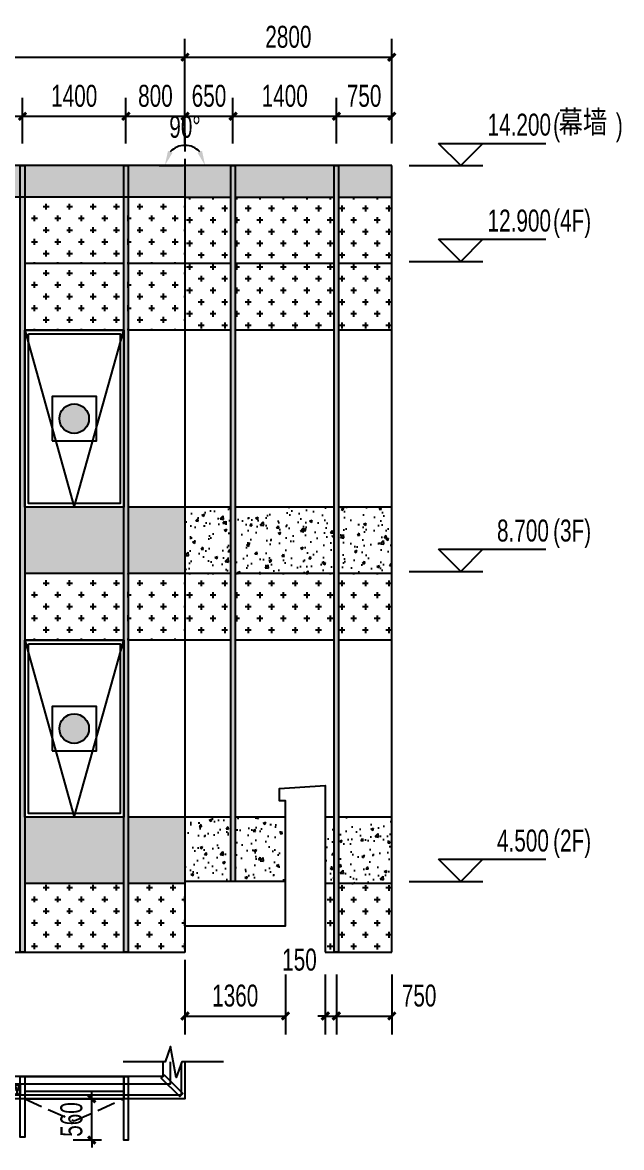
# Model space of a CAD drawing. Extents: x -3 to 440502, y -49243 to 59402.
# Drawn here: x 223095 to 231205, y 17121 to 32364 of the extents above; entities that cross this region are included whole.
import ezdxf

# ---------------------------------------------------------------- set-up
doc = ezdxf.new("R2010")
doc.units = 0
doc.header["$LTSCALE"] = 1000
doc.header["$MEASUREMENT"] = 0
doc.linetypes.add('109-34 轴网$0$L1$0$$AUDIT_BAD_LTYPE1', pattern=[0])
doc.linetypes.add('DASH', pattern=[0.35, 0.25, -0.1])
for name, color, linetype in [('01-标注_尺寸', 124, 'Continuous'), ('01-标注_标高', 200, 'Continuous'), ('01-标注_符号', 200, 'Continuous'), ('02-TEXT_标注', 130, 'Continuous'), ('05-填充_156', 156, 'Continuous'), ('05-填充_18', 18, 'Continuous'), ('05-填充_天正', 26, 'Continuous'), ('A-C_玻璃幕墙', 140, 'Continuous'), ('A-C_窗', 140, 'Continuous'), ('A-SE-MAT', 9, 'Continuous'), ('A-SUR_看线', 231, 'Continuous'), ('A-TECH_结构', 21, 'Continuous'), ('D_铝板', 181, 'Continuous'), ('E-立面', 255, 'Continuous')]:
    doc.layers.add(name, color=color, linetype=linetype)
doc.styles.add('_TCH_DIM', font='ros.shx', dxfattribs={"bigfont": 'jd.shx'})
doc.styles.add('_TCH_DIM_T3', font='ros.shx', dxfattribs={"width": 0.705882, "bigfont": 'jd.shx'})
doc.dimstyles.new('_TCH_ARCH&&100', dxfattribs={"dimtxt": 297.5, "dimasz": 100, "dimexe": 250, "dimexo": 300, "dimgap": 126.25, "dimtad": 1, "dimdec": 0, "dimzin": 0, "dimdsep": 46, "dimtxsty": '_TCH_DIM_T3', "dimblk": 'ARCHTICK', "dimcen": 0.09, "dimclrt": 7, "dimazin": 2, "dimtfac": 1, "dimtdec": 0, "dimtix": 1, "dimtmove": 2, "dimatfit": 3, "dimfxl": 0, "dimtolj": 1, "dimtzin": 0, "dimarcsym": 0})
doc.dimstyles.new('_TCH_ARROW&&100', dxfattribs={"dimtxt": 297.5, "dimasz": 200, "dimexe": 250, "dimexo": 300, "dimgap": 100, "dimtad": 1, "dimdec": 0, "dimzin": 0, "dimdsep": 46, "dimtxsty": '_TCH_DIM_T3', "dimcen": 0.09, "dimclrt": 7, "dimazin": 2, "dimtfac": 1, "dimtdec": 0, "dimtix": 1, "dimtmove": 2, "dimatfit": 3, "dimfxl": 0, "dimtolj": 1, "dimtzin": 0, "dimarcsym": 0})
pattern_1 = [(360, (234488.21, -72385.21), (158.75, 158.75), [79.375, -238.125]), (90, (234527.9, -72424.9), (-158.75, 158.75), [79.375, -238.125])]
pattern_2 = [(360, (234488.21, -68185.21), (158.75, 158.75), [79.375, -238.125]), (90, (234527.9, -68224.9), (-158.75, 158.75), [79.375, -238.125])]
pattern_3 = [(360, (234488.21, -67285.21), (158.75, 158.75), [79.375, -238.125]), (90, (234527.9, -67324.9), (-158.75, 158.75), [79.375, -238.125])]
pattern_4 = [(50, (-1775.28, 0), (364.36934, -31.87817), [38.1, -419.1]), (355, (-1775.28, 0), (-70.48565, 382.1133), [30.48, -335.28]), (100.451, (-1744.9, -2.66), (293.885, 350.2334), [32.38, -356.18]), (46.1842, (-1775.28, 101.6), (542.1581, -84.08466), [57.15, -628.65]), (96.6356, (-1730.1, 94.6), (474.8085, 494.8511), [48.57, -534.27]), (351.184, (-1775.3, 101.6), (474.8092, 494.8502), [45.72, -502.92]), (21, (-1724.48, 76.2), (303.22976, -204.53104), [38.1, -419.1]), (326, (-1724.48, 76.2), (123.60406, 368.37593), [30.48, -335.28]), (71.4514, (-1699.2, 59.16), (426.833, 163.8457), [32.38, -356.18]), (37.5, (-1775.28, 0), (6.17721, 169.11008), [0, -331.216, 0, -340.36, 0, -336.55]), (7.5, (-1775.28, 0), (133.63933, 200.36115), [0, -194.056, 0, -323.596, 0, -128.27]), (327.5, (-1888.56, 0), (271.18119, -11.45749), [0, -127, 0, -396.24, 0, -525.78]), (317.5, (-1939.36, 0), (296.25836, 50.85298), [0, -165.1, 0, -263.144, 0, -373.38])]
pattern_5 = [(180, (-1775.28, 0), (-158.75, -158.75), [79.375, -238.125]), (270, (-1814.96, 39.69), (158.75, -158.75), [79.375, -238.125])]

# ---------------------------------------------------------------- blocks, each defined once
blk = doc.blocks.new('消防救援窗口标志')
at = {"layer": 'A-SE-MAT'}
h = blk.add_hatch(color=1, dxfattribs=at)
h.dxf.hatch_style = 1
edge = h.paths.add_edge_path()
edge.add_arc((1413360, -341824), 200, 0, 360)
at = {"layer": 'A-SE-MAT', "color": 1}
blk.add_lwpolyline([(1413060, -342124), (1413660, -342124), (1413660, -341524), (1413060, -341524)], close=True, dxfattribs=at)
blk.add_circle((1413360, -341824), 200, dxfattribs=at)
blk = doc.blocks.new('A$C2DDF4F07')
at = {"layer": 'A-C_窗'}
for points in [[(0, 2400), (1340, 2400), (1340, 0), (0, 0)], [(50, 2350), (1290, 2350), (1290, 50), (50, 50)]]:
    blk.add_lwpolyline(points, close=True, dxfattribs=at)
blk.add_lwpolyline([(0, 2400), (670, 0), (1340, 2400)], dxfattribs=at)
blk = doc.blocks.new('*U22')
at = {"layer": '05-填充_18'}
h = blk.add_hatch(color=256, dxfattribs=at)
h.dxf.hatch_style = 1
h.paths.add_polyline_path([(60, -10350), (0, -10350), (0, 310), (60, 310)])
blk.add_lwpolyline([(60, -10350), (0, -10350), (0, 310), (60, 310)], close=True)
blk = doc.blocks.new('$LinePat$岩棉板')
at = {"color": 0}
for p, q in [((0, -17), (12, -67)), ((12, -67), (24, -17))]:
    blk.add_line(p, q, dxfattribs=at)
for centre, start, end in [((12, -17), 0, 180), ((0, -67), 270, 0), ((24, -67), 180, 270)]:
    blk.add_arc(centre, 12, start, end, dxfattribs=at)
at = {"layer": 'Defpoints'}
blk.add_point((0, 0.1), dxfattribs=at)
at = {"layer": 'Defpoints', "color": 0}
blk.add_point((24, -84), dxfattribs=at)
blk = doc.blocks.new('ii')
blk.add_lwpolyline([(-1340, 0), (0, 0), (0, -150), (-1340, -150)], close=True)
at = {"color": 8, "xscale": -1.801075267316308, "yscale": 1.782568518697715, "zscale": 1.782568518697715}
for p in [(-1297, 0), (-1254, 0), (-1210, 0), (-1167, 0), (-1124, 0), (-1081, 0), (-1037, 0), (-994, 0), (-951, 0), (-908, 0), (-865, 0), (-821, 0), (-778, 0), (-735, 0), (-692, 0), (-648, 0), (-605, 0), (-562, 0), (-519, 0), (-475, 0), (-432, 0), (-389, 0), (-346, 0), (-303, 0), (-259, 0), (-216, 0), (-173, 0), (-130, 0), (-86, 0), (-43, 0), (0, 0)]:
    blk.add_blockref('$LinePat$岩棉板', p, dxfattribs=at)
blk = doc.blocks.new('$TCHSYS$WIN2D')
for p, q in [((-0.5, 0.5), (0.5, 0.5)), ((-0.5, 0.5), (-0.5, -0.5)), ((0.5, 0.5), (0.5, -0.5)), ((0.5, 0.167), (-0.5, 0.167)), ((0.5, -0.167), (-0.5, -0.167)), ((-0.5, -0.5), (0.5, -0.5))]:
    blk.add_line(p, q)
blk = doc.blocks.new('开启扇')
at = {"layer": 'A-C_窗', "linetype": 'DASH'}
blk.add_lwpolyline([(0, 50), (670, 350), (1340, 50)], dxfattribs=at)
at = {"layer": 'A-C_窗', "xscale": -1340, "yscale": 300, "zscale": 1340, "rotation": 180}
blk.add_blockref('$TCHSYS$WIN2D', (670, -100), dxfattribs=at)
blk = doc.blocks.new('*U76')
blk.add_lwpolyline([(720, 0), (0, 0), (0, 150), (720, 150)], close=True)
at = {"color": 8, "xscale": -1.875000095914337, "yscale": 1.782568518697715, "zscale": 1.782568518697715, "rotation": 180}
for p in [(0, 0), (45, 0), (90, 0), (135, 0), (180, 0), (225, 0), (270, 0), (315, 0), (360, 0), (405, 0), (450, 0), (495, 0), (540, 0), (585, 0), (630, 0), (675, 0)]:
    blk.add_blockref('$LinePat$岩棉板', p, dxfattribs=at)
blk = doc.blocks.new('A$C75120CF1')
at = {"layer": '01-标注_符号', "linetype": '109-34 轴网$0$L1$0$$AUDIT_BAD_LTYPE1'}
for points in [[(0, 210), (568, 210), (644, 420), (718, 0), (793, 210), (1361, 210)], [(12511, 210), (13079, 210), (13156, 420), (13230, 0), (13304, 210), (13872, 210)]]:
    blk.add_lwpolyline(points, dxfattribs=at)
at = {"layer": 'A-C_玻璃幕墙'}
for points in [[(1353, 409), (1293, 409), (1293, 1269), (1353, 1269)], [(2753, 409), (2693, 409), (2693, 1229), (2753, 1229)], [(4153, 409), (4093, 409), (4093, 1189), (4153, 1189)], [(5553, 409), (5493, 409), (5493, 1149), (5553, 1149)], [(6953, 409), (6893, 409), (6893, 1109), (6953, 1109)], [(8353, 409), (8293, 409), (8293, 1069), (8353, 1069)], [(9753, 409), (9693, 409), (9693, 1029), (9753, 1029)], [(11153, 409), (11093, 409), (11093, 989), (11153, 989)], [(12553, 409), (12493, 409), (12493, 949), (12553, 949)], [(552, 638), (594, 680), (844, 430), (802, 388)], [(13294, 638), (13252, 680), (13023, 451), (13065, 409)]]:
    blk.add_lwpolyline(points, close=True, dxfattribs=at)
for points in [[(523, 210), (523, 709), (13323, 709), (13323, 210)], [(573, 224), (573, 659), (13273, 659), (13273, 210)], [(723, 210), (723, 509), (13123, 509), (13123, 330)]]:
    blk.add_lwpolyline(points, dxfattribs=at)
at = {"layer": 'A-TECH_结构'}
blk.add_lwpolyline([(823, 210), (823, 409), (13023, 409), (13023, 210)], dxfattribs=at)
at = {"xscale": -1}
for p in [(2693, 659), (8293, 659)]:
    blk.add_blockref('开启扇', p, dxfattribs=at)
at = {"layer": 'A-C_玻璃幕墙'}
for name, p in [('ii', (4093, 659)), ('ii', (5493, 659)), ('ii', (12493, 659)), ('*U76', (12553, 509))]:
    blk.add_blockref(name, p, dxfattribs=at)
blk = doc.blocks.new('*U23')
at = {"layer": '05-填充_18'}
h = blk.add_hatch(color=256, dxfattribs=at)
h.dxf.hatch_style = 1
h.paths.add_polyline_path([(60, -9390), (0, -9390), (0, 310), (60, 310)])
blk.add_lwpolyline([(60, -9390), (0, -9390), (0, 310), (60, 310)], close=True)
blk = doc.blocks.new('_ArchTick')
at = {"color": 0, "linetype": 'ByBlock', "const_width": 0.4}
blk.add_lwpolyline([(-0.5, -0.5), (0.5, 0.5)], dxfattribs=at)
blk = doc.blocks.new('*D570')
at = {"layer": '01-标注_尺寸', "color": 0, "lineweight": -2, "transparency": 16777216}
for p, q in [((221695, 30727), (221695, 31344)), ((223095, 30727), (223095, 31344)), ((221695, 31094), (223095, 31094))]:
    blk.add_line(p, q, dxfattribs=at)
at = {"layer": 'Defpoints', "color": 0, "transparency": 16777216}
for p in [(223095, 31094), (221695, 30427), (223095, 30427)]:
    blk.add_point(p, dxfattribs=at)
at = {"layer": '01-标注_尺寸', "color": 0, "lineweight": -2, "transparency": 16777216, "xscale": 100, "yscale": 100, "zscale": 100, "rotation": 180}
blk.add_blockref('_ArchTick', (221695, 31094), dxfattribs=at)
at = {"layer": '01-标注_尺寸', "color": 0, "lineweight": -2, "transparency": 16777216, "xscale": 100, "yscale": 100, "zscale": 100}
blk.add_blockref('_ArchTick', (223095, 31094), dxfattribs=at)
at = {"layer": '01-标注_尺寸', "color": 7, "transparency": 16777216, "insert": (222395, 31369), "char_height": 297.5, "attachment_point": 5, "style": '_TCH_DIM_T3'}
blk.add_mtext('\\A1;1400', dxfattribs=at)
blk = doc.blocks.new('*D571')
at = {"layer": '01-标注_尺寸', "color": 0, "lineweight": -2, "transparency": 16777216}
for p, q in [((223095, 30727), (223095, 31344)), ((224495, 30727), (224495, 31344)), ((223095, 31094), (224495, 31094))]:
    blk.add_line(p, q, dxfattribs=at)
at = {"layer": 'Defpoints', "color": 0, "transparency": 16777216}
for p in [(224495, 31094), (223095, 30427), (224495, 30427)]:
    blk.add_point(p, dxfattribs=at)
at = {"layer": '01-标注_尺寸', "color": 0, "lineweight": -2, "transparency": 16777216, "xscale": 100, "yscale": 100, "zscale": 100, "rotation": 180}
blk.add_blockref('_ArchTick', (223095, 31094), dxfattribs=at)
at = {"layer": '01-标注_尺寸', "color": 0, "lineweight": -2, "transparency": 16777216, "xscale": 100, "yscale": 100, "zscale": 100}
blk.add_blockref('_ArchTick', (224495, 31094), dxfattribs=at)
at = {"layer": '01-标注_尺寸', "color": 7, "transparency": 16777216, "insert": (223795, 31369), "char_height": 297.5, "attachment_point": 5, "style": '_TCH_DIM_T3'}
blk.add_mtext('\\A1;1400', dxfattribs=at)
blk = doc.blocks.new('*D572')
at = {"layer": '01-标注_尺寸', "color": 0, "lineweight": -2, "transparency": 16777216}
for p, q in [((224495, 30727), (224495, 31344)), ((225295, 30727), (225295, 31344)), ((224495, 31094), (225295, 31094))]:
    blk.add_line(p, q, dxfattribs=at)
at = {"layer": 'Defpoints', "color": 0, "transparency": 16777216}
for p in [(225295, 31094), (224495, 30427), (225295, 30427)]:
    blk.add_point(p, dxfattribs=at)
at = {"layer": '01-标注_尺寸', "color": 0, "lineweight": -2, "transparency": 16777216, "xscale": 100, "yscale": 100, "zscale": 100, "rotation": 180}
blk.add_blockref('_ArchTick', (224495, 31094), dxfattribs=at)
at = {"layer": '01-标注_尺寸', "color": 0, "lineweight": -2, "transparency": 16777216, "xscale": 100, "yscale": 100, "zscale": 100}
blk.add_blockref('_ArchTick', (225295, 31094), dxfattribs=at)
at = {"layer": '01-标注_尺寸', "color": 7, "transparency": 16777216, "insert": (224895, 31369), "char_height": 297.5, "attachment_point": 5, "style": '_TCH_DIM_T3'}
blk.add_mtext('\\A1;800', dxfattribs=at)
blk = doc.blocks.new('*D573')
at = {"layer": '01-标注_尺寸', "color": 0, "lineweight": -2, "transparency": 16777216}
for p, q in [((225295, 30727), (225295, 31344)), ((225945, 30727), (225945, 31344)), ((225295, 31094), (225945, 31094))]:
    blk.add_line(p, q, dxfattribs=at)
at = {"layer": 'Defpoints', "color": 0, "transparency": 16777216}
for p in [(225945, 31094), (225295, 30427), (225945, 30427)]:
    blk.add_point(p, dxfattribs=at)
at = {"layer": '01-标注_尺寸', "color": 0, "lineweight": -2, "transparency": 16777216, "xscale": 100, "yscale": 100, "zscale": 100, "rotation": 180}
blk.add_blockref('_ArchTick', (225295, 31094), dxfattribs=at)
at = {"layer": '01-标注_尺寸', "color": 0, "lineweight": -2, "transparency": 16777216, "xscale": 100, "yscale": 100, "zscale": 100}
blk.add_blockref('_ArchTick', (225945, 31094), dxfattribs=at)
at = {"layer": '01-标注_尺寸', "color": 7, "transparency": 16777216, "insert": (225620, 31369), "char_height": 297.5, "attachment_point": 5, "style": '_TCH_DIM_T3'}
blk.add_mtext('\\A1;650', dxfattribs=at)
blk = doc.blocks.new('*D574')
at = {"layer": '01-标注_尺寸', "color": 0, "lineweight": -2, "transparency": 16777216}
for p, q in [((225945, 30727), (225945, 31344)), ((227345, 30727), (227345, 31344)), ((225945, 31094), (227345, 31094))]:
    blk.add_line(p, q, dxfattribs=at)
at = {"layer": 'Defpoints', "color": 0, "transparency": 16777216}
for p in [(227345, 31094), (225945, 30427), (227345, 30427)]:
    blk.add_point(p, dxfattribs=at)
at = {"layer": '01-标注_尺寸', "color": 0, "lineweight": -2, "transparency": 16777216, "xscale": 100, "yscale": 100, "zscale": 100, "rotation": 180}
blk.add_blockref('_ArchTick', (225945, 31094), dxfattribs=at)
at = {"layer": '01-标注_尺寸', "color": 0, "lineweight": -2, "transparency": 16777216, "xscale": 100, "yscale": 100, "zscale": 100}
blk.add_blockref('_ArchTick', (227345, 31094), dxfattribs=at)
at = {"layer": '01-标注_尺寸', "color": 7, "transparency": 16777216, "insert": (226645, 31369), "char_height": 297.5, "attachment_point": 5, "style": '_TCH_DIM_T3'}
blk.add_mtext('\\A1;1400', dxfattribs=at)
blk = doc.blocks.new('*D575')
at = {"layer": '01-标注_尺寸', "color": 0, "lineweight": -2, "transparency": 16777216}
for p, q in [((227345, 30727), (227345, 31344)), ((228095, 30727), (228095, 31344)), ((227345, 31094), (228095, 31094))]:
    blk.add_line(p, q, dxfattribs=at)
at = {"layer": 'Defpoints', "color": 0, "transparency": 16777216}
for p in [(228095, 31094), (227345, 30427), (228095, 30427)]:
    blk.add_point(p, dxfattribs=at)
at = {"layer": '01-标注_尺寸', "color": 0, "lineweight": -2, "transparency": 16777216, "xscale": 100, "yscale": 100, "zscale": 100, "rotation": 180}
blk.add_blockref('_ArchTick', (227345, 31094), dxfattribs=at)
at = {"layer": '01-标注_尺寸', "color": 0, "lineweight": -2, "transparency": 16777216, "xscale": 100, "yscale": 100, "zscale": 100}
blk.add_blockref('_ArchTick', (228095, 31094), dxfattribs=at)
at = {"layer": '01-标注_尺寸', "color": 7, "transparency": 16777216, "insert": (227720, 31369), "char_height": 297.5, "attachment_point": 5, "style": '_TCH_DIM_T3'}
blk.add_mtext('\\A1;750', dxfattribs=at)
blk = doc.blocks.new('*D576')
at = {"layer": '01-标注_尺寸', "color": 0, "lineweight": -2, "transparency": 16777216}
for p, q in [((212495, 30921), (212495, 32144)), ((225295, 30921), (225295, 32144)), ((212495, 31894), (225295, 31894))]:
    blk.add_line(p, q, dxfattribs=at)
at = {"layer": 'Defpoints', "color": 0, "transparency": 16777216}
for p in [(225295, 31894), (212495, 30621), (225295, 30621)]:
    blk.add_point(p, dxfattribs=at)
at = {"layer": '01-标注_尺寸', "color": 0, "lineweight": -2, "transparency": 16777216, "xscale": 100, "yscale": 100, "zscale": 100, "rotation": 180}
blk.add_blockref('_ArchTick', (212495, 31894), dxfattribs=at)
at = {"layer": '01-标注_尺寸', "color": 0, "lineweight": -2, "transparency": 16777216, "xscale": 100, "yscale": 100, "zscale": 100}
blk.add_blockref('_ArchTick', (225295, 31894), dxfattribs=at)
at = {"layer": '01-标注_尺寸', "color": 7, "transparency": 16777216, "insert": (218895, 32169), "char_height": 297.5, "attachment_point": 5, "style": '_TCH_DIM_T3'}
blk.add_mtext('\\A1;12800', dxfattribs=at)
blk = doc.blocks.new('*D577')
at = {"layer": '01-标注_尺寸', "color": 0, "lineweight": -2, "transparency": 16777216}
for p, q in [((225295, 30921), (225295, 32144)), ((228095, 30921), (228095, 32144)), ((225295, 31894), (228095, 31894))]:
    blk.add_line(p, q, dxfattribs=at)
at = {"layer": 'Defpoints', "color": 0, "transparency": 16777216}
for p in [(228095, 31894), (225295, 30621), (228095, 30621)]:
    blk.add_point(p, dxfattribs=at)
at = {"layer": '01-标注_尺寸', "color": 0, "lineweight": -2, "transparency": 16777216, "xscale": 100, "yscale": 100, "zscale": 100, "rotation": 180}
blk.add_blockref('_ArchTick', (225295, 31894), dxfattribs=at)
at = {"layer": '01-标注_尺寸', "color": 0, "lineweight": -2, "transparency": 16777216, "xscale": 100, "yscale": 100, "zscale": 100}
blk.add_blockref('_ArchTick', (228095, 31894), dxfattribs=at)
at = {"layer": '01-标注_尺寸', "color": 7, "transparency": 16777216, "insert": (226695, 32169), "char_height": 297.5, "attachment_point": 5, "style": '_TCH_DIM_T3'}
blk.add_mtext('\\A1;2800', dxfattribs=at)
blk = doc.blocks.new('*D586')
at = {"layer": '01-标注_尺寸', "color": 0, "lineweight": -2, "transparency": 16777216}
for p, q in [((224033, 17781), (224033, 17881)), ((224165, 17781), (223783, 17781)), ((224033, 17221), (224033, 17781)), ((224165, 17221), (223783, 17221)), ((224033, 17221), (224033, 17121))]:
    blk.add_line(p, q, dxfattribs=at)
at = {"layer": 'Defpoints', "color": 0, "transparency": 16777216}
for p in [(224033, 17781), (224465, 17781), (224465, 17221)]:
    blk.add_point(p, dxfattribs=at)
at = {"layer": '01-标注_尺寸', "color": 0, "lineweight": -2, "transparency": 16777216, "xscale": 100, "yscale": 100, "zscale": 100}
for p, rotation in [((224033, 17781), 270), ((224033, 17221), 90)]:
    blk.add_blockref('_ArchTick', p, dxfattribs=dict(at, rotation=rotation))
at = {"layer": '01-标注_尺寸', "color": 7, "transparency": 16777216, "insert": (223758, 17501), "char_height": 297.5, "attachment_point": 5, "rotation": 90, "style": '_TCH_DIM_T3'}
blk.add_mtext('\\A1;560', dxfattribs=at)
blk = doc.blocks.new('*D1089')
at = {"layer": '01-标注_尺寸', "color": 0, "lineweight": -2, "transparency": 16777216}
for p, q in [((224947, 30427), (225272, 30427)), ((225643, 30427), (225318, 30427))]:
    blk.add_line(p, q, dxfattribs=at)
blk.add_arc((225295, 30427), 273, 43.0023, 136.9977, dxfattribs=at)
at = {"layer": '01-标注_尺寸', "color": 0, "transparency": 16777216}
for points in [[(225127, 30601), (225065, 30625), (225022, 30427)], [(225526, 30625), (225464, 30601), (225568, 30427)]]:
    blk.add_solid(points, dxfattribs=at)
at = {"layer": 'Defpoints', "color": 0, "transparency": 16777216}
for p in [(225432, 30663), (224647, 30427), (225295, 30427), (225943, 30427)]:
    blk.add_point(p, dxfattribs=at)
at = {"layer": '01-标注_尺寸', "color": 7, "transparency": 16777216, "insert": (225295, 30949), "char_height": 297.5, "attachment_point": 5, "style": '_TCH_DIM_T3'}
blk.add_mtext('\\A1;90%%d', dxfattribs=at)
blk = doc.blocks.new('*D1103')
at = {"layer": '01-标注_尺寸', "color": 0, "lineweight": -2, "transparency": 16777216}
for p, q in [((227345, 19467), (227345, 18653)), ((228095, 19467), (228095, 18653)), ((227345, 18903), (228095, 18903))]:
    blk.add_line(p, q, dxfattribs=at)
at = {"layer": 'Defpoints', "color": 0, "transparency": 16777216}
for p in [(227345, 19767), (228095, 19767), (228095, 18903)]:
    blk.add_point(p, dxfattribs=at)
at = {"layer": '01-标注_尺寸', "color": 0, "lineweight": -2, "transparency": 16777216, "xscale": 100, "yscale": 100, "zscale": 100, "rotation": 180}
blk.add_blockref('_ArchTick', (227345, 18903), dxfattribs=at)
at = {"layer": '01-标注_尺寸', "color": 0, "lineweight": -2, "transparency": 16777216, "xscale": 100, "yscale": 100, "zscale": 100}
blk.add_blockref('_ArchTick', (228095, 18903), dxfattribs=at)
at = {"layer": '01-标注_尺寸', "color": 7, "transparency": 16777216, "insert": (228465, 19178), "char_height": 297.5, "attachment_point": 5, "style": '_TCH_DIM_T3'}
blk.add_mtext('\\A1;750', dxfattribs=at)
blk = doc.blocks.new('*D1104')
at = {"layer": '01-标注_尺寸', "color": 0, "lineweight": -2, "transparency": 16777216}
for p, q in [((227195, 19467), (227195, 18653)), ((227345, 19467), (227345, 18653)), ((227195, 18903), (227095, 18903)), ((227195, 18903), (227345, 18903)), ((227345, 18903), (227445, 18903))]:
    blk.add_line(p, q, dxfattribs=at)
at = {"layer": 'Defpoints', "color": 0, "transparency": 16777216}
for p in [(227195, 19767), (227345, 19767), (227345, 18903)]:
    blk.add_point(p, dxfattribs=at)
at = {"layer": '01-标注_尺寸', "color": 0, "lineweight": -2, "transparency": 16777216, "xscale": 100, "yscale": 100, "zscale": 100}
blk.add_blockref('_ArchTick', (227195, 18903), dxfattribs=at)
at = {"layer": '01-标注_尺寸', "color": 0, "lineweight": -2, "transparency": 16777216, "xscale": 100, "yscale": 100, "zscale": 100, "rotation": 180}
blk.add_blockref('_ArchTick', (227345, 18903), dxfattribs=at)
at = {"layer": '01-标注_尺寸', "color": 7, "transparency": 16777216, "insert": (226845, 19665), "char_height": 297.5, "attachment_point": 5, "style": '_TCH_DIM_T3'}
blk.add_mtext('\\A1;150', dxfattribs=at)
blk = doc.blocks.new('*D1105')
at = {"layer": '01-标注_尺寸', "color": 0, "lineweight": -2, "transparency": 16777216}
for p, q in [((225295, 19467), (225295, 18653)), ((226655, 19467), (226655, 18653)), ((225295, 18903), (226655, 18903))]:
    blk.add_line(p, q, dxfattribs=at)
at = {"layer": 'Defpoints', "color": 0, "transparency": 16777216}
for p in [(225295, 19767), (226655, 19767), (226655, 18903)]:
    blk.add_point(p, dxfattribs=at)
at = {"layer": '01-标注_尺寸', "color": 0, "lineweight": -2, "transparency": 16777216, "xscale": 100, "yscale": 100, "zscale": 100, "rotation": 180}
blk.add_blockref('_ArchTick', (225295, 18903), dxfattribs=at)
at = {"layer": '01-标注_尺寸', "color": 0, "lineweight": -2, "transparency": 16777216, "xscale": 100, "yscale": 100, "zscale": 100}
blk.add_blockref('_ArchTick', (226655, 18903), dxfattribs=at)
at = {"layer": '01-标注_尺寸', "color": 7, "transparency": 16777216, "insert": (225975, 19178), "char_height": 297.5, "attachment_point": 5, "style": '_TCH_DIM_T3'}
blk.add_mtext('\\A1;1360', dxfattribs=at)

msp = doc.modelspace()

# ---------------------------------------------------------------- hatches: boundary and pattern name
at = {"layer": '05-填充_156'}
h = msp.add_hatch(dxfattribs=at)
h.set_pattern_fill('CROSS', color=136, scale=100, angle=180)
h.set_pattern_definition(pattern_3)
h.paths.add_polyline_path([(224465.2, 29996.9), (223125.2, 29996.9), (223125.2, 29096.9), (224465.2, 29096.9)])
h = msp.add_hatch(dxfattribs=at)
h.set_pattern_fill('CROSS', color=136, scale=100, angle=180)
h.set_pattern_definition(pattern_3)
h.paths.add_polyline_path([(225295.2, 29996.9), (224525.2, 29996.9), (224525.2, 29096.9), (225295.2, 29096.9)])
h = msp.add_hatch(dxfattribs=at)
h.set_pattern_fill('CROSS', color=136, scale=100, angle=180)
h.set_pattern_definition(pattern_5)
h.paths.add_polyline_path([(227375.2, 29096.9), (228095.2, 29096.9), (228095.2, 29996.9), (227375.2, 29996.9)])
h.paths.add_polyline_path([(225975.2, 29096.9), (227315.2, 29096.9), (227315.2, 29996.9), (225975.2, 29996.9)])
h.paths.add_polyline_path([(225295.2, 29096.9), (225915.2, 29096.9), (225915.2, 29996.9), (225295.2, 29996.9)])
h = msp.add_hatch(dxfattribs=at)
h.set_pattern_fill('CROSS', color=136, scale=100, angle=180)
h.set_pattern_definition(pattern_2)
h.paths.add_polyline_path([(224465.2, 29096.9), (223125.2, 29096.9), (223125.2, 28196.9), (224465.2, 28196.9)])
h = msp.add_hatch(dxfattribs=at)
h.set_pattern_fill('CROSS', color=136, scale=100, angle=180)
h.set_pattern_definition(pattern_2)
h.paths.add_polyline_path([(225295.2, 29096.9), (224525.2, 29096.9), (224525.2, 28196.9), (225295.2, 28196.9)])
h = msp.add_hatch(dxfattribs=at)
h.set_pattern_fill('CROSS', color=136, scale=100, angle=180)
h.set_pattern_definition(pattern_5)
h.paths.add_polyline_path([(227375.2, 28196.9), (228095.2, 28196.9), (228095.2, 29096.9), (227375.2, 29096.9)])
h.paths.add_polyline_path([(225975.2, 28196.9), (227315.2, 28196.9), (227315.2, 29096.9), (225975.2, 29096.9)])
h.paths.add_polyline_path([(225295.2, 28196.9), (225915.2, 28196.9), (225915.2, 29096.9), (225295.2, 29096.9)])
h = msp.add_hatch(dxfattribs=at)
h.set_pattern_fill('CROSS', color=136, scale=100, angle=180)
h.set_pattern_definition(pattern_1)
h.paths.add_polyline_path([(224465.2, 24896.9), (223125.2, 24896.9), (223125.2, 23996.9), (224465.2, 23996.9)])
h = msp.add_hatch(dxfattribs=at)
h.set_pattern_fill('CROSS', color=136, scale=100, angle=180)
h.set_pattern_definition(pattern_1)
h.paths.add_polyline_path([(225295.2, 24896.9), (224525.2, 24896.9), (224525.2, 23996.9), (225295.2, 23996.9)])
h = msp.add_hatch(dxfattribs=at)
h.set_pattern_fill('CROSS', color=136, scale=100, angle=180)
h.set_pattern_definition(pattern_5)
h.paths.add_polyline_path([(227375.2, 23996.9), (228095.2, 23996.9), (228095.2, 24896.9), (227375.2, 24896.9)])
h.paths.add_polyline_path([(225975.2, 23996.9), (227315.2, 23996.9), (227315.2, 24896.9), (225975.2, 24896.9)])
h.paths.add_polyline_path([(225295.2, 23996.9), (225915.2, 23996.9), (225915.2, 24896.9), (225295.2, 24896.9)])
h = msp.add_hatch(dxfattribs=at)
h.set_pattern_fill('CROSS', color=136, scale=100, angle=180)
h.set_pattern_definition([(360, (234488.21, -72385.21), (158.75, 158.75), [79.375, -238.125]), (90, (234527.9, -72424.9), (-158.75, 158.75), [79.375, -238.125])])
h.paths.add_polyline_path([(224465.2, 20696.9), (223125.2, 20696.9), (223125.2, 19766.9), (224465.2, 19766.9)])
h = msp.add_hatch(dxfattribs=at)
h.set_pattern_fill('CROSS', color=136, scale=100, angle=180)
h.set_pattern_definition([(360, (235888.21, -72385.21), (158.75, 158.75), [79.375, -238.125]), (90, (235927.9, -72424.9), (-158.75, 158.75), [79.375, -238.125])])
h.paths.add_polyline_path([(225295.2, 20696.9), (224525.2, 20696.9), (224525.2, 19766.9), (225295.2, 19766.9)])
h = msp.add_hatch(dxfattribs=at)
h.set_pattern_fill('CROSS', color=136, scale=100, angle=180)
h.set_pattern_definition(pattern_5)
h.paths.add_polyline_path([(227195.2, 19766.9), (227315.2, 19766.9), (227315.2, 20696.9), (227195.2, 20696.9)])
h.paths.add_polyline_path([(227375.2, 20696.9), (228095.2, 20696.9), (228095.2, 19766.9), (227375.2, 19766.9)])
at = {"layer": '05-填充_18'}
h = msp.add_hatch(color=256, dxfattribs=at)
h.dxf.hatch_style = 1
h.paths.add_polyline_path([(228095.2, 30426.9), (212495.2, 30426.9), (212495.2, 29996.9), (228095.2, 29996.9)])
at = {"layer": '05-填充_天正'}
h = msp.add_hatch(dxfattribs=at)
h.set_pattern_fill('AR-CONC', color=256, scale=200)
h.set_pattern_definition(pattern_4)
h.paths.add_polyline_path([(224525.2, 25796.9), (225295.2, 25796.9), (225295.2, 24896.9), (224525.2, 24896.9)])
h.paths.add_polyline_path([(223125.2, 24896.9), (224465.2, 24896.9), (224465.2, 25796.9), (223125.2, 25796.9)])
h.paths.add_polyline_path([(218925.2, 24896.9), (220265.2, 24896.9), (220265.2, 25796.9), (218925.2, 25796.9)])
h.paths.add_polyline_path([(217525.2, 24896.9), (218865.2, 24896.9), (218865.2, 25796.9), (217525.2, 25796.9)])
h.paths.add_polyline_path([(216125.2, 24896.9), (217465.2, 24896.9), (217465.2, 25796.9), (216125.2, 25796.9)])
h.paths.add_polyline_path([(214725.2, 24896.9), (216065.2, 24896.9), (216065.2, 25796.9), (214725.2, 25796.9)])
h.paths.add_polyline_path([(224525.2, 21596.9), (225295.2, 21596.9), (225295.2, 20696.9), (224525.2, 20696.9)])
h.paths.add_polyline_path([(223125.2, 20696.9), (224465.2, 20696.9), (224465.2, 21596.9), (223125.2, 21596.9)])
h.paths.add_polyline_path([(218925.2, 20696.9), (220265.2, 20696.9), (220265.2, 21596.9), (218925.2, 21596.9)])
h.paths.add_polyline_path([(217525.2, 20696.9), (218865.2, 20696.9), (218865.2, 21596.9), (217525.2, 21596.9)])
h.paths.add_polyline_path([(216125.2, 20696.9), (217465.2, 20696.9), (217465.2, 21596.9), (216125.2, 21596.9)])
h.paths.add_polyline_path([(214725.2, 20696.9), (216065.2, 20696.9), (216065.2, 21596.9), (214725.2, 21596.9)])
h = msp.add_hatch(dxfattribs=at)
h.set_pattern_fill('AR-CONC', color=256, scale=200)
h.set_pattern_definition(pattern_4)
h.paths.add_polyline_path([(227375.2, 24896.9), (228095.2, 24896.9), (228095.2, 25796.9), (227375.2, 25796.9)])
h.paths.add_polyline_path([(225975.2, 24896.9), (227315.2, 24896.9), (227315.2, 25796.9), (225975.2, 25796.9)])
h.paths.add_polyline_path([(225295.2, 24896.9), (225915.2, 24896.9), (225915.2, 25796.9), (225295.2, 25796.9)])
h = msp.add_hatch(dxfattribs=at)
h.set_pattern_fill('AR-CONC', color=256, scale=200)
h.set_pattern_definition(pattern_4)
h.paths.add_polyline_path([(225295.2, 20726.9), (225915.2, 20726.9), (225915.2, 21596.9), (225295.2, 21596.9)])
h.paths.add_polyline_path([(225975.2, 20726.9), (226655.2, 20726.9), (226655.2, 21596.9), (225975.2, 21596.9)])
h.paths.add_polyline_path([(227195.2, 20696.9), (227315.2, 20696.9), (227315.2, 21596.9), (227195.2, 21596.9)])
h.paths.add_polyline_path([(227375.2, 21596.9), (228095.2, 21596.9), (228095.2, 20696.9), (227375.2, 20696.9)])

# ---------------------------------------------------------------- linework, layer by layer
at = {"layer": '01-标注_标高'}
for p, q in [((229029.6, 30426.9), (228729.6, 30726.9)), ((228729.6, 30726.9), (230179.6, 30726.9)), ((229029.6, 30426.9), (229329.6, 30726.9)), ((228329.6, 30426.9), (229329.6, 30426.9)), ((229029.6, 29126.9), (228729.6, 29426.9)), ((228729.6, 29426.9), (230179.6, 29426.9)), ((229029.6, 29126.9), (229329.6, 29426.9)), ((228329.6, 29126.9), (229329.6, 29126.9)), ((229029.6, 24926.9), (228729.6, 25226.9)), ((228729.6, 25226.9), (230179.6, 25226.9)), ((229029.6, 24926.9), (229329.6, 25226.9)), ((228329.6, 24926.9), (229329.6, 24926.9)), ((229029.6, 20726.9), (228729.6, 21026.9)), ((228729.6, 21026.9), (230179.6, 21026.9)), ((229029.6, 20726.9), (229329.6, 21026.9)), ((228329.6, 20726.9), (229329.6, 20726.9))]:
    msp.add_line(p, q, dxfattribs=at)
at = {"layer": 'A-C_窗'}
for points in [[(224465.2, 29096.9), (223125.2, 29096.9)], [(225295.2, 29096.9), (224525.2, 29096.9)], [(225915.2, 29096.9), (225295.2, 29096.9)], [(227315.2, 29096.9), (225975.2, 29096.9)], [(228095.2, 29096.9), (227375.2, 29096.9)], [(224465.2, 28196.9), (223125.2, 28196.9)], [(225295.2, 28196.9), (224525.2, 28196.9)], [(225915.2, 28196.9), (225295.2, 28196.9)], [(227315.2, 28196.9), (225975.2, 28196.9)], [(228095.2, 28196.9), (227375.2, 28196.9)], [(224465.2, 25796.9), (223125.2, 25796.9)], [(225295.2, 25796.9), (224525.2, 25796.9)], [(225915.2, 25796.9), (225295.2, 25796.9)], [(227315.2, 25796.9), (225975.2, 25796.9)], [(228095.2, 25796.9), (227375.2, 25796.9)], [(224465.2, 24896.9), (223125.2, 24896.9)], [(225295.2, 24896.9), (224525.2, 24896.9)], [(225915.2, 24896.9), (225295.2, 24896.9)], [(227315.2, 24896.9), (225975.2, 24896.9)], [(228095.2, 24896.9), (227375.2, 24896.9)], [(224465.2, 23996.9), (223125.2, 23996.9)], [(225295.2, 23996.9), (224525.2, 23996.9)], [(225915.2, 23996.9), (225295.2, 23996.9)], [(227315.2, 23996.9), (225975.2, 23996.9)], [(228095.2, 23996.9), (227375.2, 23996.9)], [(224465.2, 21596.9), (223125.2, 21596.9)], [(225295.2, 21596.9), (224525.2, 21596.9)], [(225915.2, 21596.9), (225295.2, 21596.9)], [(226655.2, 21596.9), (225975.2, 21596.9)], [(227315.2, 21596.9), (227195.2, 21596.9)], [(228095.2, 21596.9), (227375.2, 21596.9)], [(224465.2, 20696.9), (223125.2, 20696.9)], [(225295.2, 20696.9), (224525.2, 20696.9)], [(227315.2, 20696.9), (227195.2, 20696.9)], [(228095.2, 20696.9), (227375.2, 20696.9)]]:
    msp.add_lwpolyline(points, dxfattribs=at)
at = {"layer": 'A-SUR_看线', "linetype": 'DASH'}
msp.add_lwpolyline([(225295.2, 30865.2), (225295.2, 19100.2)], dxfattribs=at)
at = {"layer": 'E-立面'}
msp.add_line((225295.2, 30426.9), (225295.2, 19766.9), dxfattribs=at)
for points in [[(228095.2, 30426.9), (212495.2, 30426.9)], [(228095.2, 19766.9), (228095.2, 30426.9)], [(225295.2, 29996.9), (212495.2, 29996.9)], [(225295.2, 29996.9), (225915.2, 29996.9)], [(225975.2, 29996.9), (227315.2, 29996.9)], [(227375.2, 29996.9), (228095.2, 29996.9)], [(225295.2, 20126.9), (226655.2, 20126.9), (226655.2, 21816.9), (226575.2, 21816.9), (226575.2, 21986.9), (227195.2, 22026.9), (227195.2, 19766.9)], [(226655.2, 20726.9), (225295.2, 20726.9)], [(212495.2, 19766.9), (225295.2, 19766.9)], [(227195.2, 19766.9), (228095.2, 19766.9)]]:
    msp.add_lwpolyline(points, dxfattribs=at)

# ---------------------------------------------------------------- block references
at = {"rotation": 180}
msp.add_blockref('A$C75120CF1', (225818.1, 18490.3), dxfattribs=at)
at = {"layer": 'A-C_窗'}
for p in [(223125.2, 25796.9), (223125.2, 21596.9)]:
    msp.add_blockref('A$C2DDF4F07', p, dxfattribs=at)
at = {"layer": 'A-SE-MAT'}
for p in [(-1189564.9, 368821.2), (-1189564.9, 364621.2)]:
    msp.add_blockref('消防救援窗口标志', p, dxfattribs=at)
at = {"layer": 'D_铝板'}
for name, p in [('*U22', (223065.2, 30117)), ('*U22', (224465.2, 30117)), ('*U23', (225915.2, 30117)), ('*U22', (227315.2, 30117))]:
    msp.add_blockref(name, p, dxfattribs=at)

# ---------------------------------------------------------------- texts
at = {"layer": '02-TEXT_标注', "style": '_TCH_DIM', "width": 0.705882}
for s, p in [('14.200', (229392.1, 30831.9)), ('(', (230279.6, 30831.9)), (')', (231129.1, 30831.9)), ('12.900', (229392.1, 29531.9)), ('(4F)', (230279.6, 29531.9)), ('8.700', (229519.6, 25331.9)), ('(3F)', (230279.6, 25331.9)), ('4.500', (229519.6, 21131.9)), ('(2F)', (230279.6, 21131.9))]:
    msp.add_text(s, height=297.5, dxfattribs=at).set_placement(p)
at = {"layer": '02-TEXT_标注', "style": '_TCH_DIM'}
msp.add_text('幕墙', height=347.29, dxfattribs=at).set_placement((230353.1, 30831.9))

# ---------------------------------------------------------------- dimensions: what is measured, and where the dimension line sits
at = {"layer": '01-标注_尺寸'}
for p1, p2, distance, picture, middle in [((212495.2, 30620.6), (225295.2, 30620.6), 1273.6, '*D576', (218895.2, 32169.2)), ((225295.2, 30620.6), (228095.2, 30620.6), 1273.6, '*D577', (226695.2, 32169.2)), ((221695.2, 30426.9), (223095.2, 30426.9), 667.2, '*D570', (222395.2, 31369.2)), ((223095.2, 30426.9), (224495.2, 30426.9), 667.2, '*D571', (223795.2, 31369.2)), ((224495.2, 30426.9), (225295.2, 30426.9), 667.2, '*D572', (224895.2, 31369.2)), ((225295.2, 30426.9), (225945.2, 30426.9), 667.2, '*D573', (225620.2, 31369.2)), ((225945.2, 30426.9), (227345.2, 30426.9), 667.2, '*D574', (226645.2, 31369.2)), ((227345.2, 30426.9), (228095.2, 30426.9), 667.2, '*D575', (227720.2, 31369.2)), ((225295.2, 19766.9), (226655.2, 19766.9), -864, '*D1105', (225975.2, 19178)), ((224465.2, 17221.4), (224465.2, 17781.4), 432.3, '*D586', (223757.9, 17501.4))]:
    dim = msp.add_aligned_dim(p1=p1, p2=p2, distance=distance, dimstyle='_TCH_ARCH&&100', dxfattribs=at)
    dim.commit()
    dim.dimension.update_dxf_attribs({"geometry": picture, "text_midpoint": middle})
dim = msp.add_angular_dim_3p(base=(225431.6, 30663.2), center=(225295.2, 30426.9), p1=(225943, 30426.9), p2=(224647.4, 30426.9), text='90%%d', dimstyle='_TCH_ARROW&&100', dxfattribs=at)
dim.commit()
dim.dimension.update_dxf_attribs({"geometry": '*D1089', "text_midpoint": (225295.2, 30948.5)})
for base, p1, p2, picture, middle in [((227345.2, 18903), (227195.2, 19766.9), (227345.2, 19766.9), '*D1104', (226845.2, 19665)), ((228095.2, 18903), (227345.2, 19766.9), (228095.2, 19766.9), '*D1103', (228465.2, 19178))]:
    dim = msp.add_linear_dim(base=base, p1=p1, p2=p2, angle=0, dimstyle='_TCH_ARCH&&100', dxfattribs=at)
    dim.commit()
    dim.dimension.update_dxf_attribs({"geometry": picture, "text_midpoint": middle, "dimtype": 161})

doc.saveas('drawing.dxf')
